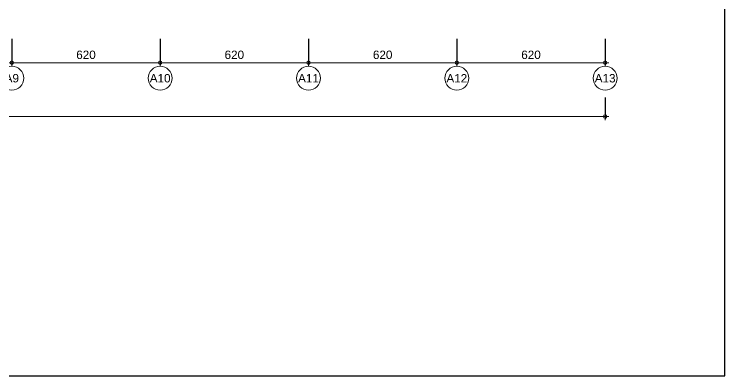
# Model space of a CAD drawing. Header units: millimetres. Extents: x -324 to 100, y -297 to 81.
# Drawn here: x 70.4 to 100.1, y 0 to 15.13 of the extents above; entities that cross this region are included whole.
import ezdxf
from ezdxf.enums import TextEntityAlignment as Align

# ---------------------------------------------------------------- set-up
doc = ezdxf.new("R2010")
doc.units = ezdxf.units.MM
doc.layers.add('u', color=6, linetype='Continuous', lineweight=20)
doc.styles.add('S', font='simplex', dxfattribs={"width": 0.75})
doc.styles.get("Standard").update_dxf_attribs({"font": 'arial.ttf'})
doc.dimstyles.new('sk-100', dxfattribs={"dimtxt": 0.35, "dimasz": 0.15, "dimexe": 0.1, "dimexo": 0, "dimgap": 0.15, "dimtad": 1, "dimdec": 0, "dimlfac": 100, "dimzin": 0, "dimdsep": 46, "dimtxsty": 'Standard', "dimblk": 'BULAT', "dimcen": 0.09, "dimclrd": 256, "dimclre": 256, "dimclrt": 256, "dimadec": 0, "dimazin": 0, "dimtfac": 1, "dimtdec": 0, "dimtofl": 0, "dimtmove": 0, "dimatfit": 3, "dimldrblk": 'BULAT', "dimfxl": 1, "dimtolj": 1, "dimtzin": 0, "dimlwd": -1, "dimarcsym": 0})

# ---------------------------------------------------------------- blocks, each defined once
blk = doc.blocks.new('BULAT')
for p, q in [((-1, 0), (1, 0)), ((0, -1), (0, 1))]:
    blk.add_line(p, q)
blk.add_circle((0, 0), 0.5)
blk = doc.blocks.new('*D21')
at = {"layer": 'defpoints', "color": 0}
for p in [(64.099, 14.101), (70.299, 14.101), (70.299, 13.101)]:
    blk.add_point(p, dxfattribs=at)
at = {"layer": 'u', "lineweight": -2, "transparency": 16777216}
for p, q in [((64.099, 14.101), (64.099, 13.001)), ((70.299, 14.101), (70.299, 13.001))]:
    blk.add_line(p, q, dxfattribs=at)
at = {"layer": 'u', "transparency": 16777216}
blk.add_line((64.249, 13.101), (70.149, 13.101), dxfattribs=at)
at = {"layer": 'u', "transparency": 16777216, "xscale": 0.15, "yscale": 0.15, "zscale": 0.15, "rotation": 180}
blk.add_blockref('BULAT', (64.099, 13.101), dxfattribs=at)
at = {"layer": 'u', "transparency": 16777216, "xscale": 0.15, "yscale": 0.15, "zscale": 0.15}
blk.add_blockref('BULAT', (70.299, 13.101), dxfattribs=at)
at = {"layer": 'u', "transparency": 16777216, "insert": (67.199, 13.429), "char_height": 0.35, "attachment_point": 5}
blk.add_mtext('\\A1;620', dxfattribs=at)
blk = doc.blocks.new('*D22')
at = {"layer": 'defpoints', "color": 0}
for p in [(70.299, 14.101), (76.499, 14.101), (76.499, 13.101)]:
    blk.add_point(p, dxfattribs=at)
at = {"layer": 'u', "lineweight": -2, "transparency": 16777216}
for p, q in [((70.299, 14.101), (70.299, 13.001)), ((76.499, 14.101), (76.499, 13.001))]:
    blk.add_line(p, q, dxfattribs=at)
at = {"layer": 'u', "transparency": 16777216}
blk.add_line((70.449, 13.101), (76.349, 13.101), dxfattribs=at)
at = {"layer": 'u', "transparency": 16777216, "xscale": 0.15, "yscale": 0.15, "zscale": 0.15, "rotation": 180}
blk.add_blockref('BULAT', (70.299, 13.101), dxfattribs=at)
at = {"layer": 'u', "transparency": 16777216, "xscale": 0.15, "yscale": 0.15, "zscale": 0.15}
blk.add_blockref('BULAT', (76.499, 13.101), dxfattribs=at)
at = {"layer": 'u', "transparency": 16777216, "insert": (73.399, 13.429), "char_height": 0.35, "attachment_point": 5}
blk.add_mtext('\\A1;620', dxfattribs=at)
blk = doc.blocks.new('*D23')
at = {"layer": 'defpoints', "color": 0}
for p in [(76.499, 14.101), (82.699, 14.101), (82.699, 13.101)]:
    blk.add_point(p, dxfattribs=at)
at = {"layer": 'u', "lineweight": -2, "transparency": 16777216}
for p, q in [((76.499, 14.101), (76.499, 13.001)), ((82.699, 14.101), (82.699, 13.001))]:
    blk.add_line(p, q, dxfattribs=at)
at = {"layer": 'u', "transparency": 16777216}
blk.add_line((76.649, 13.101), (82.549, 13.101), dxfattribs=at)
at = {"layer": 'u', "transparency": 16777216, "xscale": 0.15, "yscale": 0.15, "zscale": 0.15, "rotation": 180}
blk.add_blockref('BULAT', (76.499, 13.101), dxfattribs=at)
at = {"layer": 'u', "transparency": 16777216, "xscale": 0.15, "yscale": 0.15, "zscale": 0.15}
blk.add_blockref('BULAT', (82.699, 13.101), dxfattribs=at)
at = {"layer": 'u', "transparency": 16777216, "insert": (79.599, 13.429), "char_height": 0.35, "attachment_point": 5}
blk.add_mtext('\\A1;620', dxfattribs=at)
blk = doc.blocks.new('*D24')
at = {"layer": 'defpoints', "color": 0}
for p in [(82.699, 14.101), (88.899, 14.101), (88.899, 13.101)]:
    blk.add_point(p, dxfattribs=at)
at = {"layer": 'u', "lineweight": -2, "transparency": 16777216}
for p, q in [((82.699, 14.101), (82.699, 13.001)), ((88.899, 14.101), (88.899, 13.001))]:
    blk.add_line(p, q, dxfattribs=at)
at = {"layer": 'u', "transparency": 16777216}
blk.add_line((82.849, 13.101), (88.749, 13.101), dxfattribs=at)
at = {"layer": 'u', "transparency": 16777216, "xscale": 0.15, "yscale": 0.15, "zscale": 0.15, "rotation": 180}
blk.add_blockref('BULAT', (82.699, 13.101), dxfattribs=at)
at = {"layer": 'u', "transparency": 16777216, "xscale": 0.15, "yscale": 0.15, "zscale": 0.15}
blk.add_blockref('BULAT', (88.899, 13.101), dxfattribs=at)
at = {"layer": 'u', "transparency": 16777216, "insert": (85.799, 13.429), "char_height": 0.35, "attachment_point": 5}
blk.add_mtext('\\A1;620', dxfattribs=at)
blk = doc.blocks.new('*D25')
at = {"layer": 'defpoints', "color": 0}
for p in [(88.899, 14.101), (95.099, 14.101), (95.099, 13.101)]:
    blk.add_point(p, dxfattribs=at)
at = {"layer": 'u', "lineweight": -2, "transparency": 16777216}
for p, q in [((88.899, 14.101), (88.899, 13.001)), ((95.099, 14.101), (95.099, 13.001))]:
    blk.add_line(p, q, dxfattribs=at)
at = {"layer": 'u', "transparency": 16777216}
blk.add_line((89.049, 13.101), (94.949, 13.101), dxfattribs=at)
at = {"layer": 'u', "transparency": 16777216, "xscale": 0.15, "yscale": 0.15, "zscale": 0.15, "rotation": 180}
blk.add_blockref('BULAT', (88.899, 13.101), dxfattribs=at)
at = {"layer": 'u', "transparency": 16777216, "xscale": 0.15, "yscale": 0.15, "zscale": 0.15}
blk.add_blockref('BULAT', (95.099, 13.101), dxfattribs=at)
at = {"layer": 'u', "transparency": 16777216, "insert": (91.999, 13.429), "char_height": 0.35, "attachment_point": 5}
blk.add_mtext('\\A1;620', dxfattribs=at)
blk = doc.blocks.new('*D26')
at = {"layer": 'defpoints', "color": 0}
for p in [(20.699, 11.651), (95.099, 11.651), (95.099, 10.851)]:
    blk.add_point(p, dxfattribs=at)
at = {"layer": 'u', "lineweight": -2, "transparency": 16777216}
for p, q in [((20.699, 11.651), (20.699, 10.751)), ((95.099, 11.651), (95.099, 10.751))]:
    blk.add_line(p, q, dxfattribs=at)
at = {"layer": 'u', "transparency": 16777216}
blk.add_line((20.849, 10.851), (94.949, 10.851), dxfattribs=at)
at = {"layer": 'u', "transparency": 16777216, "xscale": 0.15, "yscale": 0.15, "zscale": 0.15, "rotation": 180}
blk.add_blockref('BULAT', (20.699, 10.851), dxfattribs=at)
at = {"layer": 'u', "transparency": 16777216, "xscale": 0.15, "yscale": 0.15, "zscale": 0.15}
blk.add_blockref('BULAT', (95.099, 10.851), dxfattribs=at)
at = {"layer": 'u', "transparency": 16777216, "insert": (57.899, 11.179), "char_height": 0.35, "attachment_point": 5}
blk.add_mtext('\\A1;7440', dxfattribs=at)
blk = doc.blocks.new('NAV')
blk.add_circle((0, -0.4), 0.4)
at = {"style": 'S', "width": 0.75, "flags": 4}
blk.add_attdef('AV', text='', height=0.3, dxfattribs=at).set_placement((0, -0.4), align=Align.MIDDLE)

msp = doc.modelspace()

# ---------------------------------------------------------------- linework, layer by layer
at = {"layer": 'defpoints'}
msp.add_lwpolyline([(0, 0), (100.099, 0), (100.099, 81.011), (0, 81.011)], close=True, dxfattribs=at)

# ---------------------------------------------------------------- block references
at = {"layer": 'u'}
ref = msp.add_blockref('NAV', (70.299, 12.951), dxfattribs=dict(at, xscale=1.25, yscale=1.25, zscale=1.25))
ref.add_attrib('AV', 'A9', dxfattribs={"layer": '0', "height": 0.35, "flags": 4}).set_placement((70.299, 12.451), align=Align.MIDDLE)
ref = msp.add_blockref('NAV', (76.499, 12.951), dxfattribs=dict(at, xscale=1.25, yscale=1.25, zscale=1.25))
ref.add_attrib('AV', 'A10', dxfattribs={"layer": '0', "height": 0.35, "flags": 4}).set_placement((76.499, 12.451), align=Align.MIDDLE)
ref = msp.add_blockref('NAV', (82.699, 12.951), dxfattribs=dict(at, xscale=1.25, yscale=1.25, zscale=1.25))
ref.add_attrib('AV', 'A11', dxfattribs={"layer": '0', "height": 0.35, "flags": 4}).set_placement((82.699, 12.451), align=Align.MIDDLE)
ref = msp.add_blockref('NAV', (88.899, 12.951), dxfattribs=dict(at, xscale=1.25, yscale=1.25, zscale=1.25))
ref.add_attrib('AV', 'A12', dxfattribs={"layer": '0', "height": 0.35, "flags": 4}).set_placement((88.899, 12.451), align=Align.MIDDLE)
ref = msp.add_blockref('NAV', (95.099, 12.951), dxfattribs=dict(at, xscale=1.25, yscale=1.25, zscale=1.25))
ref.add_attrib('AV', 'A13', dxfattribs={"layer": '0', "height": 0.35, "flags": 4}).set_placement((95.099, 12.451), align=Align.MIDDLE)

# ---------------------------------------------------------------- dimensions: what is measured, and where the dimension line sits
for base, p1, p2, picture, middle in [((70.299, 13.101), (64.099, 14.101), (70.299, 14.101), '*D21', (67.199, 13.101)), ((76.499, 13.101), (70.299, 14.101), (76.499, 14.101), '*D22', (73.399, 13.101)), ((82.699, 13.101), (76.499, 14.101), (82.699, 14.101), '*D23', (79.599, 13.101)), ((88.899, 13.101), (82.699, 14.101), (88.899, 14.101), '*D24', (85.799, 13.101)), ((95.099, 13.101), (88.899, 14.101), (95.099, 14.101), '*D25', (91.999, 13.101)), ((95.099, 10.851), (20.699, 11.651), (95.099, 11.651), '*D26', (57.899, 10.851))]:
    dim = msp.add_linear_dim(base=base, p1=p1, p2=p2, dimstyle='sk-100', dxfattribs=at)
    dim.commit()
    dim.dimension.update_dxf_attribs({"geometry": picture, "text_midpoint": middle, "dimtype": 160})

doc.saveas('drawing.dxf')
